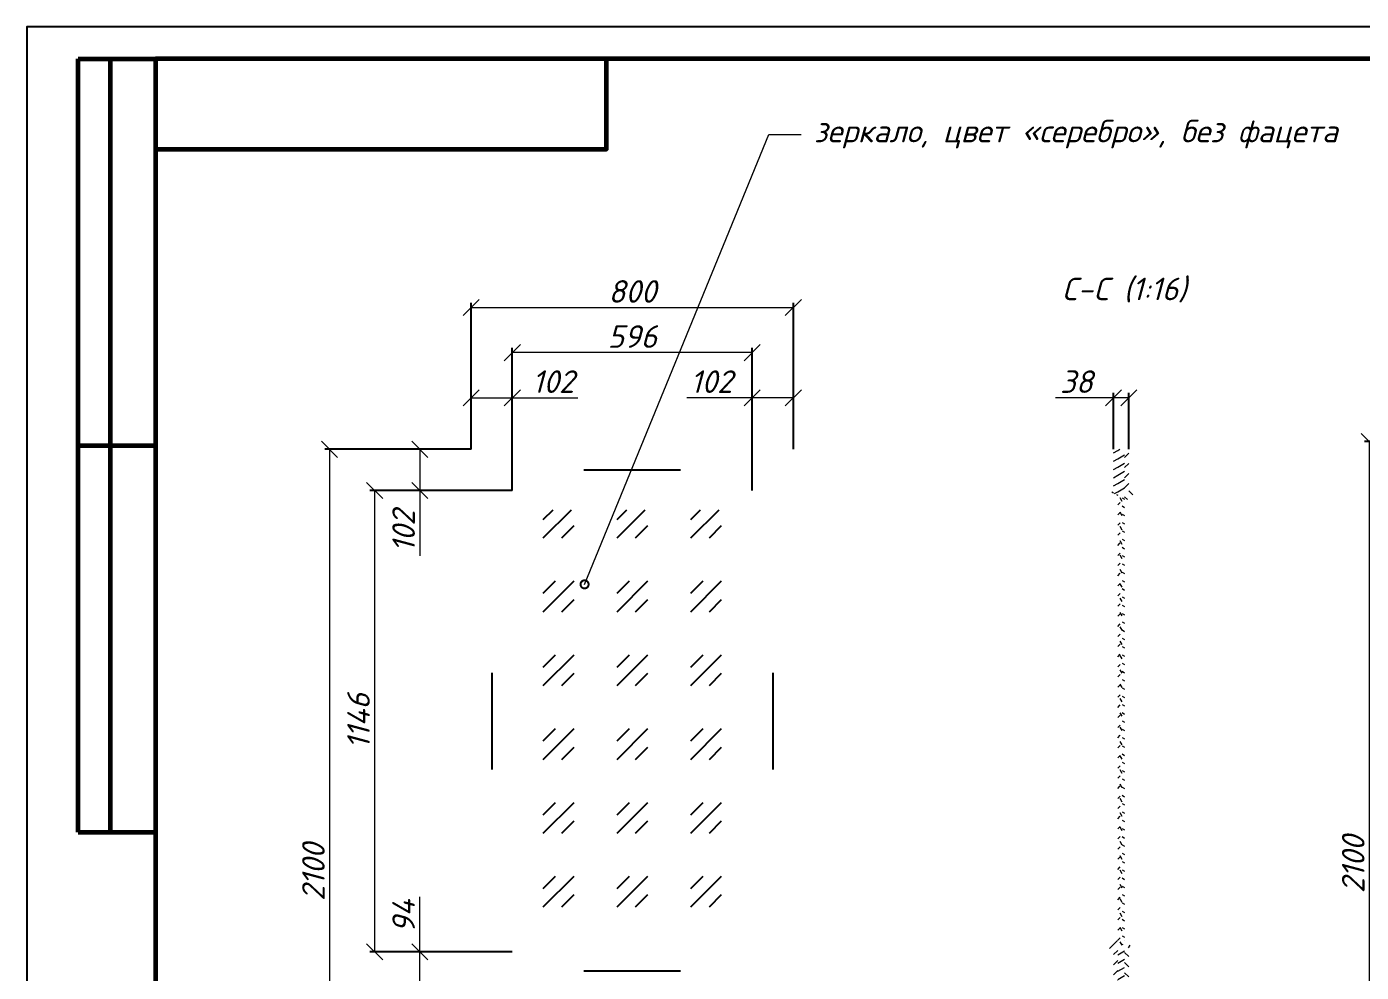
# Paper-space layout 'Лист1' of a CAD drawing. Header units: millimetres. Extents: x 0 to 420, y -322 to 297.
# Drawn here: x 0 to 207.2, y 150.2 to 297 of the extents above; entities that cross this region are included whole.
import ezdxf
from ezdxf import colors
from ezdxf.entities.mleader import LeaderData, LeaderLine
from ezdxf.math import Vec2, Vec3

# ---------------------------------------------------------------- set-up
doc = ezdxf.new("R2010")
doc.units = ezdxf.units.MM
for name, color, linetype, lineweight in [('MD_Аннотация', 7, 'Continuous', 25), ('MD_Штриховка', 4, 'Continuous', 13), ('слой служебный  ПОЗИЦИИ', 4, 'Continuous', 18), ('слой служебный РАЗМЕРЫ', 7, 'Continuous', 18)]:
    doc.layers.add(name, color=color, linetype=linetype, lineweight=lineweight)
doc.layers.add('слой служебный  ОБОЗНАЧЕНИЯ', color=1, linetype='Continuous')
doc.layers.add('слой служебный ШТАМП', color=4, linetype='Continuous')
doc.styles.add('ЕСКД', font='isocpeui.ttf', dxfattribs={"height": 3.5})
doc.dimstyles.new('ЕСКД', dxfattribs={"dimtxt": 3.5, "dimasz": 2.5, "dimexe": 0.75, "dimexo": 0, "dimgap": 0.75, "dimtad": 1, "dimtxsty": 'ЕСКД', "dimblk": 'OBLIQUE', "dimcen": 2.5, "dimclrd": 256, "dimclre": 256, "dimclrt": 256, "dimadec": 0, "dimazin": 0, "dimtfac": 1, "dimtmove": 0, "dimatfit": 3, "dimfxl": 1, "dimlwd": -1, "dimarcsym": 0})

# ---------------------------------------------------------------- blocks, each defined once
blk = doc.blocks.new('_Oblique')
at = {"color": 0, "linetype": 'ByBlock', "lineweight": -2}
blk.add_line((-0.5, -0.5), (0.5, 0.5), dxfattribs=at)
blk = doc.blocks.new('*D21')
at = {"layer": 'Defpoints', "color": 0, "transparency": 16777216}
for p in [(208.42, 232.62), (223.42, 232.62), (223.42, 101.37)]:
    blk.add_point(p, dxfattribs=at)
at = {"layer": 'слой служебный РАЗМЕРЫ', "lineweight": -2, "transparency": 16777216}
for p, q in [((223.42, 232.62), (207.67, 232.62)), ((223.42, 101.37), (207.67, 101.37))]:
    blk.add_line(p, q, dxfattribs=at)
at = {"layer": 'слой служебный РАЗМЕРЫ', "transparency": 16777216}
blk.add_line((208.42, 101.37), (208.42, 232.62), dxfattribs=at)
at = {"layer": 'слой служебный РАЗМЕРЫ', "transparency": 16777216, "xscale": 2.5, "yscale": 2.5, "zscale": 2.5}
for p, rotation in [((208.42, 232.62), 90), ((208.42, 101.37), 270)]:
    blk.add_blockref('_Oblique', p, dxfattribs=dict(at, rotation=rotation))
at = {"layer": 'слой служебный РАЗМЕРЫ', "transparency": 16777216, "insert": (205.92, 166.99), "char_height": 3.5, "attachment_point": 5, "rotation": 90, "style": 'ЕСКД'}
blk.add_mtext('2100', dxfattribs=at)
blk = doc.blocks.new('*D31')
at = {"layer": 'Defpoints', "color": 0, "transparency": 16777216}
for p in [(69.01, 231.41), (47.01, 100.16), (69.01, 100.16)]:
    blk.add_point(p, dxfattribs=at)
at = {"layer": 'слой служебный РАЗМЕРЫ', "lineweight": -2, "transparency": 16777216}
for p, q in [((69.01, 231.41), (46.26, 231.41)), ((69.01, 100.16), (46.26, 100.16))]:
    blk.add_line(p, q, dxfattribs=at)
at = {"layer": 'слой служебный РАЗМЕРЫ', "transparency": 16777216}
blk.add_line((47.01, 231.41), (47.01, 100.16), dxfattribs=at)
at = {"layer": 'слой служебный РАЗМЕРЫ', "transparency": 16777216, "xscale": 2.5, "yscale": 2.5, "zscale": 2.5}
for p, rotation in [((47.01, 231.41), 90), ((47.01, 100.16), 270)]:
    blk.add_blockref('_Oblique', p, dxfattribs=dict(at, rotation=rotation))
at = {"layer": 'слой служебный РАЗМЕРЫ', "transparency": 16777216, "insert": (44.51, 165.78), "char_height": 3.5, "attachment_point": 5, "rotation": 90, "style": 'ЕСКД'}
blk.add_mtext('2100', dxfattribs=at)
blk = doc.blocks.new('*D32')
at = {"layer": 'Defpoints', "color": 0, "transparency": 16777216}
for p in [(75.38, 239.41), (69.01, 231.41), (75.38, 225.03)]:
    blk.add_point(p, dxfattribs=at)
at = {"layer": 'слой служебный РАЗМЕРЫ', "lineweight": -2, "transparency": 16777216}
for p, q in [((69.01, 231.41), (69.01, 240.16)), ((75.38, 225.03), (75.38, 240.16))]:
    blk.add_line(p, q, dxfattribs=at)
at = {"layer": 'слой служебный РАЗМЕРЫ', "transparency": 16777216}
for p, q in [((69.01, 239.41), (75.38, 239.41)), ((75.38, 239.41), (85.57, 239.41))]:
    blk.add_line(p, q, dxfattribs=at)
at = {"layer": 'слой служебный РАЗМЕРЫ', "transparency": 16777216, "xscale": 2.5, "yscale": 2.5, "zscale": 2.5, "rotation": 180}
blk.add_blockref('_Oblique', (69.01, 239.41), dxfattribs=at)
at = {"layer": 'слой служебный РАЗМЕРЫ', "transparency": 16777216, "xscale": 2.5, "yscale": 2.5, "zscale": 2.5}
blk.add_blockref('_Oblique', (75.38, 239.41), dxfattribs=at)
at = {"layer": 'слой служебный РАЗМЕРЫ', "transparency": 16777216, "insert": (81.73, 241.91), "char_height": 3.5, "attachment_point": 5, "style": 'ЕСКД'}
blk.add_mtext('102', dxfattribs=at)
blk = doc.blocks.new('*D33')
at = {"layer": 'Defpoints', "color": 0, "transparency": 16777216}
for p in [(75.38, 246.41), (75.38, 225.03), (112.63, 225.03)]:
    blk.add_point(p, dxfattribs=at)
at = {"layer": 'слой служебный РАЗМЕРЫ', "lineweight": -2, "transparency": 16777216}
for p, q in [((75.38, 225.03), (75.38, 247.16)), ((112.63, 225.03), (112.63, 247.16))]:
    blk.add_line(p, q, dxfattribs=at)
at = {"layer": 'слой служебный РАЗМЕРЫ', "transparency": 16777216}
blk.add_line((112.63, 246.41), (75.38, 246.41), dxfattribs=at)
at = {"layer": 'слой служебный РАЗМЕРЫ', "transparency": 16777216, "xscale": 2.5, "yscale": 2.5, "zscale": 2.5, "rotation": 180}
blk.add_blockref('_Oblique', (75.38, 246.41), dxfattribs=at)
at = {"layer": 'слой служебный РАЗМЕРЫ', "transparency": 16777216, "xscale": 2.5, "yscale": 2.5, "zscale": 2.5}
blk.add_blockref('_Oblique', (112.63, 246.41), dxfattribs=at)
at = {"layer": 'слой служебный РАЗМЕРЫ', "transparency": 16777216, "insert": (94.01, 248.91), "char_height": 3.5, "attachment_point": 5, "style": 'ЕСКД'}
blk.add_mtext('596', dxfattribs=at)
blk = doc.blocks.new('*D34')
at = {"layer": 'Defpoints', "color": 0, "transparency": 16777216}
for p in [(119.01, 253.41), (69.01, 231.41), (119.01, 231.41)]:
    blk.add_point(p, dxfattribs=at)
at = {"layer": 'слой служебный РАЗМЕРЫ', "lineweight": -2, "transparency": 16777216}
for p, q in [((69.01, 231.41), (69.01, 254.16)), ((119.01, 231.41), (119.01, 254.16))]:
    blk.add_line(p, q, dxfattribs=at)
at = {"layer": 'слой служебный РАЗМЕРЫ', "transparency": 16777216}
blk.add_line((69.01, 253.41), (119.01, 253.41), dxfattribs=at)
at = {"layer": 'слой служебный РАЗМЕРЫ', "transparency": 16777216, "xscale": 2.5, "yscale": 2.5, "zscale": 2.5, "rotation": 180}
blk.add_blockref('_Oblique', (69.01, 253.41), dxfattribs=at)
at = {"layer": 'слой служебный РАЗМЕРЫ', "transparency": 16777216, "xscale": 2.5, "yscale": 2.5, "zscale": 2.5}
blk.add_blockref('_Oblique', (119.01, 253.41), dxfattribs=at)
at = {"layer": 'слой служебный РАЗМЕРЫ', "transparency": 16777216, "insert": (94.01, 255.91), "char_height": 3.5, "attachment_point": 5, "style": 'ЕСКД'}
blk.add_mtext('800', dxfattribs=at)
blk = doc.blocks.new('*D42')
at = {"layer": 'Defpoints', "color": 0, "transparency": 16777216}
for p in [(168.7, 239.41), (168.7, 231.41), (171.07, 231.41)]:
    blk.add_point(p, dxfattribs=at)
at = {"layer": 'слой служебный РАЗМЕРЫ', "transparency": 16777216}
for p, q in [((168.7, 239.41), (159.68, 239.41)), ((171.07, 239.41), (168.7, 239.41))]:
    blk.add_line(p, q, dxfattribs=at)
at = {"layer": 'слой служебный РАЗМЕРЫ', "lineweight": -2, "transparency": 16777216}
for p, q in [((168.7, 231.41), (168.7, 240.16)), ((171.07, 231.41), (171.07, 240.16))]:
    blk.add_line(p, q, dxfattribs=at)
at = {"layer": 'слой служебный РАЗМЕРЫ', "transparency": 16777216, "xscale": 2.5, "yscale": 2.5, "zscale": 2.5, "rotation": 180}
blk.add_blockref('_Oblique', (168.7, 239.41), dxfattribs=at)
at = {"layer": 'слой служебный РАЗМЕРЫ', "transparency": 16777216, "xscale": 2.5, "yscale": 2.5, "zscale": 2.5}
blk.add_blockref('_Oblique', (171.07, 239.41), dxfattribs=at)
at = {"layer": 'слой служебный РАЗМЕРЫ', "transparency": 16777216, "insert": (162.94, 241.91), "char_height": 3.5, "attachment_point": 5, "style": 'ЕСКД'}
blk.add_mtext('38', dxfattribs=at)
blk = doc.blocks.new('_DotSmall')
at = {"color": 0, "linetype": 'ByBlock', "const_width": 0.5}
blk.add_lwpolyline([(-0.0625, 0, 1), (0.0625, 0, 1)], format="xyb", close=True, dxfattribs=at)
blk = doc.blocks.new('*D70')
at = {"layer": 'Defpoints', "color": 0, "transparency": 16777216}
for p in [(112.63, 239.41), (119.01, 231.41), (112.63, 225.03)]:
    blk.add_point(p, dxfattribs=at)
at = {"layer": 'слой служебный РАЗМЕРЫ', "transparency": 16777216}
for p, q in [((112.63, 239.41), (102.45, 239.41)), ((119.01, 239.41), (112.63, 239.41))]:
    blk.add_line(p, q, dxfattribs=at)
at = {"layer": 'слой служебный РАЗМЕРЫ', "lineweight": -2, "transparency": 16777216}
for p, q in [((112.63, 225.03), (112.63, 240.16)), ((119.01, 231.41), (119.01, 240.16))]:
    blk.add_line(p, q, dxfattribs=at)
at = {"layer": 'слой служебный РАЗМЕРЫ', "transparency": 16777216, "xscale": 2.5, "yscale": 2.5, "zscale": 2.5, "rotation": 180}
blk.add_blockref('_Oblique', (112.63, 239.41), dxfattribs=at)
at = {"layer": 'слой служебный РАЗМЕРЫ', "transparency": 16777216, "xscale": 2.5, "yscale": 2.5, "zscale": 2.5}
blk.add_blockref('_Oblique', (119.01, 239.41), dxfattribs=at)
at = {"layer": 'слой служебный РАЗМЕРЫ', "transparency": 16777216, "insert": (106.29, 241.91), "char_height": 3.5, "attachment_point": 5, "style": 'ЕСКД'}
blk.add_mtext('102', dxfattribs=at)
blk = doc.blocks.new('*D71')
at = {"layer": 'Defpoints', "color": 0, "transparency": 16777216}
for p in [(69.01, 231.41), (61.01, 225.03), (75.38, 225.03)]:
    blk.add_point(p, dxfattribs=at)
at = {"layer": 'слой служебный РАЗМЕРЫ', "lineweight": -2, "transparency": 16777216}
for p, q in [((69.01, 231.41), (60.26, 231.41)), ((75.38, 225.03), (60.26, 225.03))]:
    blk.add_line(p, q, dxfattribs=at)
at = {"layer": 'слой служебный РАЗМЕРЫ', "transparency": 16777216}
for p, q in [((61.01, 231.41), (61.01, 225.03)), ((61.01, 225.03), (61.01, 214.85))]:
    blk.add_line(p, q, dxfattribs=at)
at = {"layer": 'слой служебный РАЗМЕРЫ', "transparency": 16777216, "xscale": 2.5, "yscale": 2.5, "zscale": 2.5}
for p, rotation in [((61.01, 231.41), 90), ((61.01, 225.03), 270)]:
    blk.add_blockref('_Oblique', p, dxfattribs=dict(at, rotation=rotation))
at = {"layer": 'слой служебный РАЗМЕРЫ', "transparency": 16777216, "insert": (58.51, 218.69), "char_height": 3.5, "attachment_point": 5, "rotation": 90, "style": 'ЕСКД'}
blk.add_mtext('102', dxfattribs=at)
blk = doc.blocks.new('*D72')
at = {"layer": 'Defpoints', "color": 0, "transparency": 16777216}
for p in [(75.38, 225.03), (54.01, 153.41), (75.38, 153.41)]:
    blk.add_point(p, dxfattribs=at)
at = {"layer": 'слой служебный РАЗМЕРЫ', "lineweight": -2, "transparency": 16777216}
for p, q in [((75.38, 225.03), (53.26, 225.03)), ((75.38, 153.41), (53.26, 153.41))]:
    blk.add_line(p, q, dxfattribs=at)
at = {"layer": 'слой служебный РАЗМЕРЫ', "transparency": 16777216}
blk.add_line((54.01, 225.03), (54.01, 153.41), dxfattribs=at)
at = {"layer": 'слой служебный РАЗМЕРЫ', "transparency": 16777216, "xscale": 2.5, "yscale": 2.5, "zscale": 2.5}
for p, rotation in [((54.01, 225.03), 90), ((54.01, 153.41), 270)]:
    blk.add_blockref('_Oblique', p, dxfattribs=dict(at, rotation=rotation))
at = {"layer": 'слой служебный РАЗМЕРЫ', "transparency": 16777216, "insert": (51.51, 189.22), "char_height": 3.5, "attachment_point": 5, "rotation": 90, "style": 'ЕСКД'}
blk.add_mtext('1146', dxfattribs=at)
blk = doc.blocks.new('*D73')
at = {"layer": 'Defpoints', "color": 0, "transparency": 16777216}
for p in [(61.01, 153.41), (75.38, 153.41), (75.38, 147.53)]:
    blk.add_point(p, dxfattribs=at)
at = {"layer": 'слой служебный РАЗМЕРЫ', "transparency": 16777216}
for p, q in [((61.01, 153.41), (61.01, 161.93)), ((61.01, 147.53), (61.01, 153.41))]:
    blk.add_line(p, q, dxfattribs=at)
at = {"layer": 'слой служебный РАЗМЕРЫ', "lineweight": -2, "transparency": 16777216}
for p, q in [((75.38, 153.41), (60.26, 153.41)), ((75.38, 147.53), (60.26, 147.53))]:
    blk.add_line(p, q, dxfattribs=at)
at = {"layer": 'слой служебный РАЗМЕРЫ', "transparency": 16777216, "xscale": 2.5, "yscale": 2.5, "zscale": 2.5}
for p, rotation in [((61.01, 153.41), 90), ((61.01, 147.53), 270)]:
    blk.add_blockref('_Oblique', p, dxfattribs=dict(at, rotation=rotation))
at = {"layer": 'слой служебный РАЗМЕРЫ', "transparency": 16777216, "insert": (58.51, 158.92), "char_height": 3.5, "attachment_point": 5, "rotation": 90, "style": 'ЕСКД'}
blk.add_mtext('94', dxfattribs=at)

psp = doc.layouts.new('Лист1')

# ---------------------------------------------------------------- hatches: boundary and pattern name
at = {"layer": 'MD_Штриховка'}
h = psp.add_hatch(dxfattribs=at)
h.set_pattern_fill('ANSI31', color=256, scale=0.35, angle=-15, style=0)
h.paths.add_polyline_path([(169.35554, 224.53407), (169.35554, 231.40907), (168.69929, 231.40907), (168.69929, 225.03407), (168.69929, 224.53407)], flags=0)
h = psp.add_hatch(dxfattribs=at)
h.set_pattern_fill('ANSI31', color=256, scale=0.35, angle=-15, style=0)
h.paths.add_polyline_path([(170.41804, 153.90907), (169.35554, 153.90907), (169.35554, 147.03407), (169.35554, 146.90907), (169.35554, 145.78407), (169.35554, 143.59657), (169.35554, 114.22157), (169.35554, 112.03407), (169.35554, 110.90907), (169.35554, 110.78407), (169.35554, 100.15907), (170.41804, 100.15907), (170.41804, 110.78407), (170.41804, 110.90907), (170.41804, 112.03407), (170.41804, 114.22157), (170.41804, 143.59657), (170.41804, 145.78407), (170.41804, 146.90907), (170.41804, 147.03407)], flags=0)
h.paths.add_polyline_path([(170.41804, 231.40907), (169.35554, 231.40907), (169.35554, 224.53407), (170.41804, 224.53407)], flags=0)
h = psp.add_hatch(dxfattribs=at)
h.set_pattern_fill('ANSI31', color=256, scale=0.35, style=0)
h.paths.add_polyline_path([(170.41804, 231.40907), (170.41804, 224.53407), (171.07429, 224.53407), (171.07429, 225.03407), (171.07429, 231.40907)], flags=0)
h = psp.add_hatch(dxfattribs=at)
h.set_pattern_fill('ANSI31', color=256, scale=0.35, angle=105, style=0)
edge = h.paths.add_edge_path(flags=0)
edge.add_line((168.69929, 224.40907), (168.69929, 224.53407))
edge.add_line((168.69929, 224.53407), (168.69929, 225.03407))
edge.add_line((168.69929, 225.03407), (168.48031, 225.03407))
edge.add_line((168.48031, 225.03407), (168.48031, 224.82157))
edge.add_ellipse((168.48031, 224.4247), major_axis=(0, 0.39688), ratio=1, start_angle=0, end_angle=180)
edge.add_line((168.48031, 224.02782), (168.48031, 223.81532))
edge.add_ellipse((168.48031, 223.28407), major_axis=(0, 0.53125), ratio=1, start_angle=270, end_angle=360, ccw=False)
edge.add_line((169.01156, 223.28407), (169.35554, 223.28407))
edge.add_line((169.35554, 223.28407), (169.35554, 223.90907))
edge.add_line((169.35554, 223.90907), (169.35554, 224.40907))
edge.add_line((169.35554, 224.40907), (168.69929, 224.40907))
h = psp.add_hatch(dxfattribs=at)
h.set_pattern_fill('ANSI31', color=256, scale=0.35, style=0)
h.paths.add_polyline_path([(169.35554, 223.90907), (169.35554, 223.28407), (169.35554, 155.15907), (169.35554, 154.53407), (169.73054, 154.53407), (169.73054, 223.90907)], flags=0)
h = psp.add_hatch(dxfattribs=at)
h.set_pattern_fill('ANSI31', color=256, scale=0.35, angle=75, style=0)
h.paths.add_polyline_path([(169.73054, 154.03407), (170.04304, 154.03407), (170.04304, 154.53407), (170.04304, 223.90907), (170.04304, 224.40907), (169.73054, 224.40907), (169.73054, 223.90907), (169.73054, 154.53407)], flags=0)
h = psp.add_hatch(dxfattribs=at)
h.set_pattern_fill('ANSI31', color=256, scale=0.35, angle=105, style=0)
h.paths.add_polyline_path([(170.04304, 223.90907), (170.04304, 154.53407), (170.41804, 154.53407), (170.41804, 155.15907), (170.41804, 223.28407), (170.41804, 223.90907)], flags=0)
h = psp.add_hatch(dxfattribs=at)
h.set_pattern_fill('ANSI31', color=256, scale=0.35, angle=90, style=0)
edge = h.paths.add_edge_path(flags=0)
edge.add_line((171.07429, 225.03407), (171.07429, 224.53407))
edge.add_line((171.07429, 224.53407), (171.07429, 224.40907))
edge.add_line((171.07429, 224.40907), (170.41804, 224.40907))
edge.add_line((170.41804, 224.40907), (170.41804, 223.90907))
edge.add_line((170.41804, 223.90907), (170.41804, 223.28407))
edge.add_line((170.41804, 223.28407), (170.76201, 223.28407))
edge.add_ellipse((171.29326, 223.28407), major_axis=(-0.53125, 0), ratio=1, start_angle=270, end_angle=360, ccw=False)
edge.add_line((171.29326, 223.81532), (171.29326, 224.02782))
edge.add_ellipse((171.29326, 224.4247), major_axis=(0, -0.39688), ratio=1, start_angle=360, end_angle=540)
edge.add_line((171.29326, 224.82157), (171.29326, 225.03407))
edge.add_line((171.29326, 225.03407), (171.07429, 225.03407))
h = psp.add_hatch(dxfattribs=at)
h.set_pattern_fill('ANSI31', color=256, scale=0.35, style=0)
edge = h.paths.add_edge_path(flags=0)
edge.add_line((168.48031, 154.62782), (168.48031, 154.41532))
edge.add_ellipse((168.48031, 154.01845), major_axis=(0, 0.39688), ratio=1, start_angle=0, end_angle=180)
edge.add_line((168.48031, 153.62157), (168.48031, 153.40907))
edge.add_line((168.48031, 153.40907), (168.69929, 153.40907))
edge.add_line((168.69929, 153.40907), (168.69929, 153.90907))
edge.add_line((168.69929, 153.90907), (168.69929, 154.03407))
edge.add_line((168.69929, 154.03407), (169.35554, 154.03407))
edge.add_line((169.35554, 154.03407), (169.35554, 154.53407))
edge.add_line((169.35554, 154.53407), (169.35554, 155.15907))
edge.add_line((169.35554, 155.15907), (169.01156, 155.15907))
edge.add_ellipse((168.48031, 155.15907), major_axis=(0.53125, 0), ratio=1, start_angle=270, end_angle=360, ccw=False)
h = psp.add_hatch(dxfattribs=at)
h.set_pattern_fill('ANSI31', color=256, scale=0.35, style=0)
h.paths.add_polyline_path([(168.69929, 147.03407), (169.35554, 147.03407), (169.35554, 153.90907), (168.69929, 153.90907), (168.69929, 153.40907), (168.69929, 147.53407)], flags=0)
h = psp.add_hatch(dxfattribs=at)
h.set_pattern_fill('ANSI31', color=256, scale=0.35, angle=15, style=0)
edge = h.paths.add_edge_path(flags=0)
edge.add_line((171.07429, 154.03407), (171.07429, 153.90907))
edge.add_line((171.07429, 153.90907), (171.07429, 153.40907))
edge.add_line((171.07429, 153.40907), (171.29326, 153.40907))
edge.add_line((171.29326, 153.40907), (171.29326, 153.62157))
edge.add_ellipse((171.29326, 154.01845), major_axis=(0, -0.39688), ratio=1, start_angle=0, end_angle=180)
edge.add_line((171.29326, 154.41532), (171.29326, 154.62782))
edge.add_ellipse((171.29326, 155.15907), major_axis=(0, -0.53125), ratio=1, start_angle=270, end_angle=360, ccw=False)
edge.add_line((170.76201, 155.15907), (170.41804, 155.15907))
edge.add_line((170.41804, 155.15907), (170.41804, 154.53407))
edge.add_line((170.41804, 154.53407), (170.41804, 154.03407))
edge.add_line((170.41804, 154.03407), (171.07429, 154.03407))
h = psp.add_hatch(dxfattribs=at)
h.set_pattern_fill('ANSI31', color=256, scale=0.35, angle=90, style=0)
h.paths.add_polyline_path([(170.41804, 147.03407), (171.07429, 147.03407), (171.07429, 147.53407), (171.07429, 153.40907), (171.07429, 153.90907), (170.41804, 153.90907)], flags=0)
at = {"layer": 'слой служебный  ОБОЗНАЧЕНИЯ'}
h = psp.add_hatch(dxfattribs=at)
h.set_pattern_fill('GOST_GLASS', color=256, scale=1.35)
h.paths.add_polyline_path([(78.38443, 222.03407), (109.63443, 222.03407), (109.63443, 156.40907), (78.38443, 156.40907)])

# ---------------------------------------------------------------- linework, layer by layer
for points in [[(86.50943, 228.22157), (89.00943, 228.22157), (99.00943, 228.22157), (101.50943, 228.22157)], [(72.19693, 196.72157), (72.19693, 194.22157), (72.19693, 184.22157), (72.19693, 181.72157)], [(115.82193, 196.72157), (115.82193, 194.22157), (115.82193, 184.22157), (115.82193, 181.72157)], [(86.50943, 150.47157), (89.00943, 150.47157), (99.00943, 150.47157), (101.50943, 150.47157)]]:
    psp.add_lwpolyline(points, dxfattribs=at)
at = {"layer": 'слой служебный ШТАМП', "lineweight": 60}
for p, q in [((8, 172), (8, 292)), ((8, 292), (20, 292)), ((13, 172), (13, 292)), ((8, 232), (20, 232)), ((8, 172), (20, 172))]:
    psp.add_line(p, q, dxfattribs=at)
at = {"layer": 'слой служебный ШТАМП', "lineweight": 25}
psp.add_lwpolyline([(420, 0), (420, 297), (0, 297), (0, 0)], close=True, dxfattribs=at)
at = {"layer": 'слой служебный ШТАМП', "lineweight": 60}
psp.add_lwpolyline([(415, 5), (415, 292), (20, 292), (20, 5)], close=True, dxfattribs=at)
psp.add_lwpolyline([(20, 278), (90, 278), (90, 292)], dxfattribs=at)

# ---------------------------------------------------------------- texts
at = {"layer": 'MD_Аннотация', "insert": (170.33787, 254.19883), "char_height": 3.5, "width": 23.2034091, "attachment_point": 8, "style": 'ЕСКД'}
psp.add_mtext('C-C (1:16)', dxfattribs=at)

# ---------------------------------------------------------------- dimensions: what is measured, and where the dimension line sits
at = {"layer": 'слой служебный РАЗМЕРЫ'}
for base, p1, p2, angle, picture, middle in [((119.00943, 253.40907), (69.00943, 231.40907), (119.00943, 231.40907), 180, '*D34', (94.00943, 255.90907)), ((75.38443, 246.40907), (112.63443, 225.03407), (75.38443, 225.03407), 180, '*D33', (94.00943, 248.90907)), ((75.38443, 239.40907), (69.00943, 231.40907), (75.38443, 225.03407), 180, '*D32', (81.72742, 241.90907)), ((112.63443, 239.40907), (119.00943, 231.40907), (112.63443, 225.03407), 180, '*D70', (106.29144, 241.90907)), ((168.69929, 239.40907), (171.07429, 231.40907), (168.69929, 231.40907), 180, '*D42', (162.9383, 241.90907)), ((47.00943, 100.15907), (69.00943, 231.40907), (69.00943, 100.15907), 270, '*D31', (44.50943, 165.78407)), ((61.00943, 225.03407), (69.00943, 231.40907), (75.38443, 225.03407), 270, '*D71', (58.50943, 218.69108)), ((208.42038, 232.61899), (223.42038, 101.36899), (223.42038, 232.61899), 270, '*D21', (205.92038, 166.99399)), ((54.00943, 153.40907), (75.38443, 225.03407), (75.38443, 153.40907), 270, '*D72', (51.50943, 189.22157)), ((61.00943, 153.40907), (75.38443, 147.53407), (75.38443, 153.40907), 270, '*D73', (58.50943, 158.92081))]:
    dim = psp.add_linear_dim(base=base, p1=p1, p2=p2, angle=angle, dimstyle='ЕСКД', override={"dimlfac": -16}, dxfattribs=at)
    dim.commit()
    dim.dimension.update_dxf_attribs({"geometry": picture, "text_midpoint": middle})

# ---------------------------------------------------------------- leaders
at = {"layer": 'слой служебный  ПОЗИЦИИ'}
ml = psp.add_multileader_mtext('Standard', dxfattribs=at)
ml.set_content('зеркало, цвет «серебро», без фацета', color=256, style='ЕСКД')
ml.set_leader_properties(color=256, linetype='ByLayer', lineweight=-1)
ml.set_arrow_properties(name='DOTSMALL')
ml.build(insert=Vec2(0, 0))
ml.multileader.update_dxf_attribs({"dogleg_length": 5, "arrow_head_size": 2.5})
ctx = ml.context
ctx.base_point, ctx.char_height, ctx.arrow_head_size, ctx.plane_origin = Vec3(120.21248, 280.27743), 3.5, 2.5, Vec3(90.35039, 215.48122)
notes = []
notes.append((ctx, [(0, (1, 1, 0), (115.21248, 280.27743), (1, 0), 5, [(0, [(86.59855, 210.44321)], 0, [])])]))
ctx.mtext.insert, ctx.mtext.flow_direction = Vec3(122.21248, 282.55243), 5
for ctx, leaders in notes:
    for number, flags, end, landing, length, lines in leaders:
        leader = LeaderData()
        leader.index, (leader.has_last_leader_line, leader.has_dogleg_vector, leader.attachment_direction) = number, flags
        leader.last_leader_point, leader.dogleg_vector, leader.dogleg_length = Vec3(end), Vec3(landing), length
        for number, points, colour, breaks in lines:
            line = LeaderLine()
            line.index, line.vertices, line.color, line.breaks = number, Vec3.list(points), colors.encode_raw_color(colour), breaks
            leader.lines.append(line)
        ctx.leaders.append(leader)

doc.saveas('drawing.dxf')
